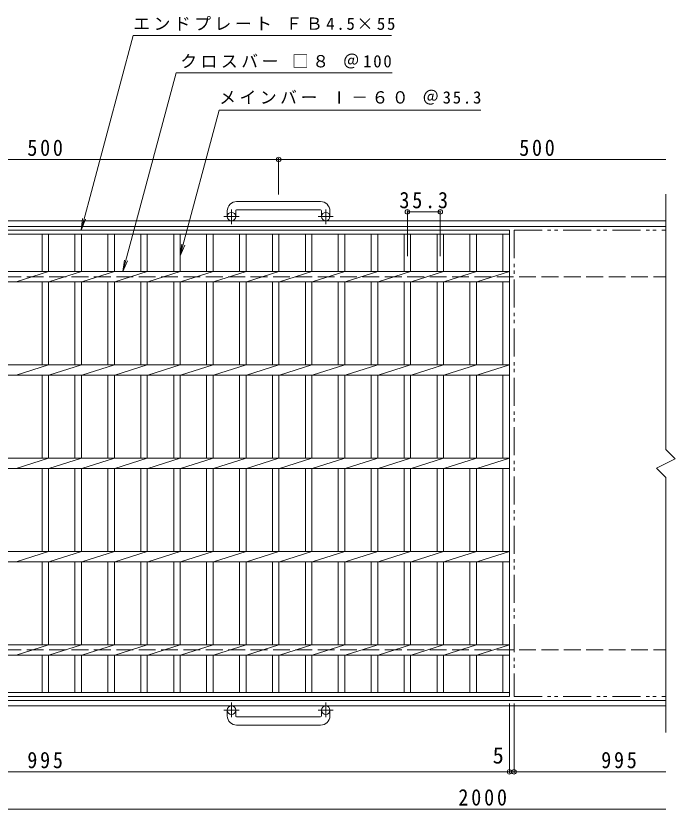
# Model space of a CAD drawing. Units: millimetres, scale not verified. Extents: x -934 to 979, y -824 to 647.
# Drawn here: x -413 to 294, y -203 to 647 of the extents above; entities that cross this region are included whole.
import ezdxf
from ezdxf.enums import TextEntityAlignment as Align

# ---------------------------------------------------------------- set-up
doc = ezdxf.new("R2010")
doc.units = ezdxf.units.MM
doc.header["$LTSCALE"] = 6
doc.header["$PDMODE"] = 32
doc.header["$PDSIZE"] = 4.8
for name, pattern in [('CHAIN1', [8, 5, -1, 1, -1]), ('DASHED3', [4, 3, -1]), ('DOUBLE_CHAIN1', [8.8, 5, -1, 0.6, -0.6, 0.6, -1])]:
    doc.linetypes.add(name, pattern=pattern)
for name, color, linetype, lineweight in [('B-1_ピット', 2, 'Continuous', 9), ('B-2_蓋', 3, 'Continuous', 9), ('B-4_寸法', 7, 'Continuous', 9)]:
    doc.layers.add(name, color=color, linetype=linetype, lineweight=lineweight)
doc.styles.add('ＭＳ ゴシック', font='')
doc.styles.get('ＭＳ ゴシック').set_extended_font_data('MS Gothic')

msp = doc.modelspace()

# ---------------------------------------------------------------- linework, layer by layer
at = {"layer": 'B-1_ピット'}
for p, q in [((-86.42, 448.231), (-176.42, 448.231)), ((-186.42, 438.232), (-186.42, 432.131)), ((-177.42, 438.232), (-177.42, 432.131)), ((-176.421, 439.231), (-86.42, 439.231)), ((-85.42, 438.232), (-85.42, 432.131)), ((-76.42, 438.232), (-76.42, 432.131)), ((-881.42, 427.631), (283.837, 427.631)), ((-881.42, 421.631), (283.837, 421.631)), ((-881.42, -86.368), (283.837, -86.368)), ((-881.42, -92.369), (283.837, -92.369)), ((-186.42, -102.969), (-186.42, -96.869)), ((-177.42, -102.969), (-177.42, -96.869)), ((-85.42, -102.969), (-85.42, -96.869)), ((-76.42, -102.969), (-76.42, -96.869)), ((-176.421, -103.969), (-86.42, -103.969)), ((-86.42, -112.969), (-176.42, -112.969))]:
    msp.add_line(p, q, dxfattribs=at)
at = {"layer": 'B-1_ピット', "linetype": 'CHAIN1'}
for p, q in [((-181.92, 424.024), (-181.92, 439.622)), ((-80.921, 424.024), (-80.921, 439.622)), ((-173.757, 432.131), (-190.165, 432.131)), ((-72.757, 432.131), (-89.165, 432.131)), ((-181.92, -88.762), (-181.92, -104.359)), ((-80.921, -88.762), (-80.921, -104.359)), ((-173.757, -96.869), (-190.165, -96.869)), ((-72.757, -96.869), (-89.165, -96.869))]:
    msp.add_line(p, q, dxfattribs=at)
at = {"layer": 'B-1_ピット', "linetype": 'DASHED3'}
for p, q in [((-881.42, 367.632), (283.837, 367.632)), ((-881.42, -32.369), (283.837, -32.369))]:
    msp.add_line(p, q, dxfattribs=at)
at = {"layer": 'B-1_ピット'}
for centre in [(-181.92, 432.131), (-80.921, 432.131), (-181.92, -96.869), (-80.921, -96.869)]:
    msp.add_circle(centre, 4.5, dxfattribs=at)
for centre, radius, start, end in [((-176.42, 438.232), 10, 90, 180), ((-86.42, 438.232), 10, 0, 90), ((-176.421, 438.232), 1, 90, 180), ((-86.42, 438.232), 1, 0, 90), ((-176.42, -102.969), 10, 180, 270), ((-176.421, -102.969), 1, 180, 270), ((-86.42, -102.969), 10, 270, 0), ((-86.42, -102.969), 1, 270, 0)]:
    msp.add_arc(centre, radius, start, end, dxfattribs=at)
at = {"layer": 'B-2_蓋'}
for p, q in [((283.837, 456.145), (283.837, 182.631)), ((-878.92, 417.631), (116.08, 417.631)), ((116.08, 417.631), (116.08, -82.369)), ((-878.92, 413.131), (116.08, 413.131)), ((-385.12, 413.131), (-385.12, 373.132)), ((-378.12, 413.131), (-378.12, 373.132)), ((-349.82, 413.131), (-349.82, 373.132)), ((-342.82, 413.131), (-342.82, 373.132)), ((-314.52, 413.131), (-314.52, 373.132)), ((-307.52, 413.131), (-307.52, 373.132)), ((-279.22, 413.131), (-279.22, 373.132)), ((-272.22, 413.131), (-272.22, 373.132)), ((-243.92, 413.131), (-243.92, 373.132)), ((-236.92, 413.131), (-236.92, 373.132)), ((-208.62, 413.131), (-208.62, 373.132)), ((-201.62, 413.131), (-201.62, 373.132)), ((-173.32, 413.131), (-173.32, 373.132)), ((-166.32, 413.131), (-166.32, 373.132)), ((-138.02, 413.131), (-138.02, 373.132)), ((-131.02, 413.131), (-131.02, 373.132)), ((-102.72, 413.131), (-102.72, 373.132)), ((-95.72, 413.131), (-95.72, 373.132)), ((-67.42, 413.131), (-67.42, 373.132)), ((-60.42, 413.131), (-60.42, 373.132)), ((-32.12, 413.131), (-32.12, 373.132)), ((-25.12, 413.131), (-25.12, 373.132)), ((3.18, 413.131), (3.18, 373.132)), ((10.18, 413.131), (10.18, 373.132)), ((38.48, 413.131), (38.48, 373.132)), ((45.48, 413.131), (45.48, 373.132)), ((73.78, 413.131), (73.78, 373.132)), ((80.78, 413.131), (80.78, 373.132)), ((109.08, 413.131), (109.08, 373.132)), ((-878.92, 373.131), (116.08, 373.131)), ((-413.02, 362.132), (-378.12, 373.132)), ((-377.72, 362.132), (-342.82, 373.132)), ((-342.42, 362.132), (-307.52, 373.132)), ((-307.12, 362.132), (-272.22, 373.132)), ((-271.82, 362.132), (-236.92, 373.132)), ((-236.52, 362.132), (-201.62, 373.132)), ((-201.22, 362.132), (-166.32, 373.132)), ((-165.92, 362.132), (-131.02, 373.132)), ((-130.62, 362.132), (-95.72, 373.132)), ((-95.32, 362.132), (-60.42, 373.132)), ((-60.02, 362.132), (-25.121, 373.132)), ((-24.72, 362.132), (10.18, 373.132)), ((10.58, 362.132), (45.48, 373.132)), ((45.88, 362.132), (80.78, 373.132)), ((81.18, 362.132), (116.079, 373.132)), ((-878.92, 362.131), (116.08, 362.131)), ((-385.12, 362.131), (-385.12, 273.131)), ((-378.12, 362.131), (-378.12, 273.131)), ((-349.82, 362.131), (-349.82, 273.131)), ((-342.82, 362.131), (-342.82, 273.131)), ((-314.52, 362.131), (-314.52, 273.131)), ((-307.52, 362.131), (-307.52, 273.131)), ((-279.22, 362.131), (-279.22, 273.131)), ((-272.22, 362.131), (-272.22, 273.131)), ((-243.92, 362.131), (-243.92, 273.131)), ((-236.92, 362.131), (-236.92, 273.131)), ((-208.62, 362.131), (-208.62, 273.131)), ((-201.62, 362.131), (-201.62, 273.131)), ((-173.32, 362.131), (-173.32, 273.131)), ((-166.32, 362.131), (-166.32, 273.131)), ((-138.02, 362.131), (-138.02, 273.131)), ((-131.02, 362.131), (-131.02, 273.131)), ((-102.72, 362.131), (-102.72, 273.131)), ((-95.72, 362.131), (-95.72, 273.131)), ((-67.42, 362.131), (-67.42, 273.131)), ((-60.42, 362.131), (-60.42, 273.131)), ((-32.12, 362.131), (-32.12, 273.131)), ((-25.12, 362.131), (-25.12, 273.131)), ((3.18, 362.131), (3.18, 273.131)), ((10.18, 362.131), (10.18, 273.131)), ((38.48, 362.131), (38.48, 273.131)), ((45.48, 362.131), (45.48, 273.131)), ((73.78, 362.131), (73.78, 273.131)), ((80.78, 362.131), (80.78, 273.131)), ((109.08, 362.131), (109.08, 273.131)), ((-878.92, 273.131), (116.08, 273.131)), ((-413.02, 262.132), (-378.12, 273.132)), ((-377.72, 262.132), (-342.82, 273.132)), ((-342.42, 262.132), (-307.52, 273.132)), ((-307.12, 262.132), (-272.22, 273.132)), ((-271.82, 262.132), (-236.92, 273.132)), ((-236.52, 262.132), (-201.62, 273.132)), ((-201.22, 262.132), (-166.32, 273.132)), ((-165.92, 262.132), (-131.02, 273.132)), ((-130.62, 262.132), (-95.72, 273.132)), ((-95.32, 262.132), (-60.42, 273.132)), ((-60.02, 262.132), (-25.121, 273.132)), ((-24.72, 262.132), (10.18, 273.132)), ((10.58, 262.132), (45.48, 273.132)), ((45.88, 262.132), (80.78, 273.132)), ((81.18, 262.132), (116.079, 273.132)), ((-878.92, 262.132), (116.08, 262.132)), ((-385.12, 262.132), (-385.12, 173.131)), ((-378.12, 262.132), (-378.12, 173.131)), ((-349.82, 262.132), (-349.82, 173.131)), ((-342.82, 262.132), (-342.82, 173.131)), ((-314.52, 262.132), (-314.52, 173.131)), ((-307.52, 262.132), (-307.52, 173.131)), ((-279.22, 262.132), (-279.22, 173.131)), ((-272.22, 262.132), (-272.22, 173.131)), ((-243.92, 262.132), (-243.92, 173.131)), ((-236.92, 262.132), (-236.92, 173.131)), ((-208.62, 262.132), (-208.62, 173.131)), ((-201.62, 262.132), (-201.62, 173.131)), ((-173.32, 262.132), (-173.32, 173.131)), ((-166.32, 262.132), (-166.32, 173.131)), ((-138.02, 262.132), (-138.02, 173.131)), ((-131.02, 262.132), (-131.02, 173.131)), ((-102.72, 262.132), (-102.72, 173.131)), ((-95.72, 262.132), (-95.72, 173.131)), ((-67.42, 262.132), (-67.42, 173.131)), ((-60.42, 262.132), (-60.42, 173.131)), ((-32.12, 262.132), (-32.12, 173.131)), ((-25.12, 262.132), (-25.12, 173.131)), ((3.18, 262.132), (3.18, 173.131)), ((10.18, 262.132), (10.18, 173.131)), ((38.48, 262.132), (38.48, 173.131)), ((45.48, 262.132), (45.48, 173.131)), ((73.78, 262.132), (73.78, 173.131)), ((80.78, 262.132), (80.78, 173.131)), ((109.08, 262.132), (109.08, 173.131)), ((-878.92, 173.131), (116.08, 173.131)), ((-413.02, 162.132), (-378.12, 173.132)), ((-377.72, 162.132), (-342.82, 173.132)), ((-342.42, 162.132), (-307.52, 173.132)), ((-307.12, 162.132), (-272.22, 173.132)), ((-271.82, 162.132), (-236.92, 173.132)), ((-236.52, 162.132), (-201.62, 173.132)), ((-201.22, 162.132), (-166.32, 173.132)), ((-165.92, 162.132), (-131.02, 173.132)), ((-130.62, 162.132), (-95.72, 173.132)), ((-95.32, 162.132), (-60.42, 173.132)), ((-60.02, 162.132), (-25.121, 173.132)), ((-24.72, 162.132), (10.18, 173.132)), ((10.58, 162.132), (45.48, 173.132)), ((45.88, 162.132), (80.78, 173.132)), ((81.18, 162.132), (116.079, 173.132)), ((-878.92, 162.131), (116.08, 162.131)), ((-385.12, 162.131), (-385.12, 73.131)), ((-378.12, 162.131), (-378.12, 73.131)), ((-349.82, 162.131), (-349.82, 73.131)), ((-342.82, 162.131), (-342.82, 73.131)), ((-314.52, 162.131), (-314.52, 73.131)), ((-307.52, 162.131), (-307.52, 73.131)), ((-279.22, 162.131), (-279.22, 73.131)), ((-272.22, 162.131), (-272.22, 73.131)), ((-243.92, 162.131), (-243.92, 73.131)), ((-236.92, 162.131), (-236.92, 73.131)), ((-208.62, 162.131), (-208.62, 73.131)), ((-201.62, 162.131), (-201.62, 73.131)), ((-173.32, 162.131), (-173.32, 73.131)), ((-166.32, 162.131), (-166.32, 73.131)), ((-138.02, 162.131), (-138.02, 73.131)), ((-131.02, 162.131), (-131.02, 73.131)), ((-102.72, 162.131), (-102.72, 73.131)), ((-95.72, 162.131), (-95.72, 73.131)), ((-67.42, 162.131), (-67.42, 73.131)), ((-60.42, 162.131), (-60.42, 73.131)), ((-32.12, 162.131), (-32.12, 73.131)), ((-25.12, 162.131), (-25.12, 73.131)), ((3.18, 162.131), (3.18, 73.131)), ((10.18, 162.131), (10.18, 73.131)), ((38.48, 162.131), (38.48, 73.131)), ((45.48, 162.131), (45.48, 73.131)), ((73.78, 162.131), (73.78, 73.131)), ((80.78, 162.131), (80.78, 73.131)), ((109.08, 162.131), (109.08, 73.131)), ((283.837, 152.631), (283.837, -120.882)), ((-878.92, 73.131), (116.08, 73.131)), ((-413.02, 62.132), (-378.12, 73.132)), ((-377.72, 62.132), (-342.82, 73.132)), ((-342.42, 62.132), (-307.52, 73.132)), ((-307.12, 62.132), (-272.22, 73.132)), ((-271.82, 62.132), (-236.92, 73.132)), ((-236.52, 62.132), (-201.62, 73.132)), ((-201.22, 62.132), (-166.32, 73.132)), ((-165.92, 62.132), (-131.02, 73.132)), ((-130.62, 62.132), (-95.72, 73.132)), ((-95.32, 62.132), (-60.42, 73.132)), ((-60.02, 62.132), (-25.121, 73.132)), ((-24.72, 62.132), (10.18, 73.132)), ((10.58, 62.132), (45.48, 73.132)), ((45.88, 62.132), (80.78, 73.132)), ((81.18, 62.132), (116.079, 73.132)), ((-878.92, 62.132), (116.08, 62.132)), ((-385.12, 62.132), (-385.12, -26.869)), ((-378.12, 62.132), (-378.12, -26.869)), ((-349.82, 62.132), (-349.82, -26.869)), ((-342.82, 62.132), (-342.82, -26.869)), ((-314.52, 62.132), (-314.52, -26.869)), ((-307.52, 62.132), (-307.52, -26.869)), ((-279.22, 62.132), (-279.22, -26.869)), ((-272.22, 62.132), (-272.22, -26.869)), ((-243.92, 62.132), (-243.92, -26.869)), ((-236.92, 62.132), (-236.92, -26.869)), ((-208.62, 62.132), (-208.62, -26.869)), ((-201.62, 62.132), (-201.62, -26.869)), ((-173.32, 62.132), (-173.32, -26.869)), ((-166.32, 62.132), (-166.32, -26.869)), ((-138.02, 62.132), (-138.02, -26.869)), ((-131.02, 62.132), (-131.02, -26.869)), ((-102.72, 62.132), (-102.72, -26.869)), ((-95.72, 62.132), (-95.72, -26.869)), ((-67.42, 62.132), (-67.42, -26.869)), ((-60.42, 62.132), (-60.42, -26.869)), ((-32.12, 62.132), (-32.12, -26.869)), ((-25.12, 62.132), (-25.12, -26.869)), ((3.18, 62.132), (3.18, -26.869)), ((10.18, 62.132), (10.18, -26.869)), ((38.48, 62.132), (38.48, -26.869)), ((45.48, 62.132), (45.48, -26.869)), ((73.78, 62.132), (73.78, -26.869)), ((80.78, 62.132), (80.78, -26.869)), ((109.08, 62.132), (109.08, -26.869)), ((-878.92, -26.869), (116.08, -26.869)), ((-413.02, -37.868), (-378.12, -26.868)), ((-377.72, -37.868), (-342.82, -26.868)), ((-342.42, -37.868), (-307.52, -26.868)), ((-307.12, -37.868), (-272.22, -26.868)), ((-271.82, -37.868), (-236.92, -26.868)), ((-236.52, -37.868), (-201.62, -26.868)), ((-201.22, -37.868), (-166.32, -26.868)), ((-165.92, -37.868), (-131.02, -26.868)), ((-130.62, -37.868), (-95.72, -26.868)), ((-95.32, -37.868), (-60.42, -26.868)), ((-60.02, -37.868), (-25.121, -26.868)), ((-24.72, -37.868), (10.18, -26.868)), ((10.58, -37.868), (45.48, -26.868)), ((45.88, -37.868), (80.78, -26.868)), ((81.18, -37.868), (116.079, -26.868)), ((-878.92, -37.868), (116.08, -37.868)), ((-385.12, -37.868), (-385.12, -77.869)), ((-378.12, -37.868), (-378.12, -77.869)), ((-349.82, -37.868), (-349.82, -77.869)), ((-342.82, -37.868), (-342.82, -77.869)), ((-314.52, -37.868), (-314.52, -77.869)), ((-307.52, -37.868), (-307.52, -77.869)), ((-279.22, -37.868), (-279.22, -77.869)), ((-272.22, -37.868), (-272.22, -77.869)), ((-243.92, -37.868), (-243.92, -77.869)), ((-236.92, -37.868), (-236.92, -77.869)), ((-208.62, -37.868), (-208.62, -77.869)), ((-201.62, -37.868), (-201.62, -77.869)), ((-173.32, -37.868), (-173.32, -77.869)), ((-166.32, -37.868), (-166.32, -77.869)), ((-138.02, -37.868), (-138.02, -77.869)), ((-131.02, -37.868), (-131.02, -77.869)), ((-102.72, -37.868), (-102.72, -77.869)), ((-95.72, -37.868), (-95.72, -77.869)), ((-67.42, -37.868), (-67.42, -77.869)), ((-60.42, -37.868), (-60.42, -77.869)), ((-32.12, -37.868), (-32.12, -77.869)), ((-25.12, -37.868), (-25.12, -77.869)), ((3.18, -37.868), (3.18, -77.869)), ((10.18, -37.868), (10.18, -77.869)), ((38.48, -37.868), (38.48, -77.869)), ((45.48, -37.868), (45.48, -77.869)), ((73.78, -37.868), (73.78, -77.869)), ((80.78, -37.868), (80.78, -77.869)), ((109.08, -37.868), (109.08, -77.869)), ((116.08, -77.869), (-878.92, -77.869)), ((116.08, -82.369), (-878.92, -82.369))]:
    msp.add_line(p, q, dxfattribs=at)
at = {"layer": 'B-2_蓋', "linetype": 'DOUBLE_CHAIN1'}
for p, q in [((121.08, 417.631), (121.08, -82.369)), ((121.08, 417.631), (283.837, 417.631)), ((121.08, -82.369), (283.837, -82.369))]:
    msp.add_line(p, q, dxfattribs=at)
at = {"layer": 'B-2_蓋'}
msp.add_lwpolyline([(283.837, 182.631), (293.837, 172.631), (273.837, 162.631), (283.837, 152.631)], dxfattribs=at)
at = {"layer": 'B-4_寸法'}
for p, q in [((-298.344, 373.131), (-241.224, 586.307)), ((-241.224, 586.307), (-9.523, 586.307)), ((-236.92, 390.36), (-195.135, 546.307)), ((-195.135, 546.307), (85.293, 546.307)), ((-631.42, 493.315), (-131.42, 493.315)), ((-131.42, 455.731), (-131.42, 494.815)), ((-131.42, 493.315), (283.837, 493.315)), ((6.68, 389.609), (6.68, 438.67)), ((6.68, 437.17), (41.98, 437.17)), ((41.98, 389.609), (41.98, 438.67)), ((-343.227, 417.631), (-341.596, 430.024)), ((-343.227, 417.631), (-338.444, 429.18)), ((-236.96, 390.056), (-235.329, 402.449)), ((-236.96, 390.056), (-232.177, 401.604)), ((-298.344, 373.131), (-296.712, 385.524)), ((-298.344, 373.131), (-293.56, 384.68)), ((116.08, -89.869), (116.08, -164.469)), ((121.08, -89.869), (121.08, -164.469)), ((-933.894, -162.969), (116.08, -162.969)), ((116.08, -162.969), (121.08, -162.969)), ((121.08, -162.969), (283.837, -162.969)), ((-881.42, -202.969), (283.837, -202.969))]:
    msp.add_line(p, q, dxfattribs=at)
msp.add_lwpolyline([(-343.227, 417.631), (-287.313, 626.307), (-10.228, 626.307)], dxfattribs=at)
for p in [(-131.42, 493.315), (6.68, 437.17), (41.98, 437.17), (116.08, -162.969), (121.08, -162.969)]:
    msp.add_point(p, dxfattribs=at)

# ---------------------------------------------------------------- texts
at = {"layer": 'B-4_寸法', "color": 2, "style": 'ＭＳ ゴシック'}
msp.add_text('5', height=17.6, dxfattribs=at).set_placement((98.078, -159.369), align=Align.BOTTOM_LEFT)
at = {"layer": 'B-4_寸法', "char_height": 13.2, "attachment_point": 7, "style": 'ＭＳ ゴシック'}
for s, insert in [('\\T1.21;エンドプレート\\~ＦＢ4.5×55', (-287.313, 631.52)), ('\\T1.21;クロスバー\\~□８\\~＠100', (-236.849, 590.796)), ('\\T1.21;メインバー\\~Ⅰ－６０\\~＠35.3', (-195.135, 552.042))]:
    msp.add_mtext(s, dxfattribs=dict(at, insert=insert))
at = {"layer": 'B-4_寸法', "color": 2, "char_height": 17.6, "attachment_point": 7, "style": 'ＭＳ ゴシック'}
for s, insert in [('\\T1.27;\\W0.9;500', (-400.92, 496.915)), ('\\T1.27;\\W0.9;500', (126.593, 496.915)), ('\\T1.28;\\W0.9;35.3', (-1.92, 440.77)), ('\\T1.27;\\W0.9;995', (-400.92, -159.369)), ('\\T1.27;\\W0.9;995', (214.574, -159.369)), ('\\T1.28;\\W0.9;2000', (61.346, -199.369))]:
    msp.add_mtext(s, dxfattribs=dict(at, insert=insert))

doc.saveas('drawing.dxf')
